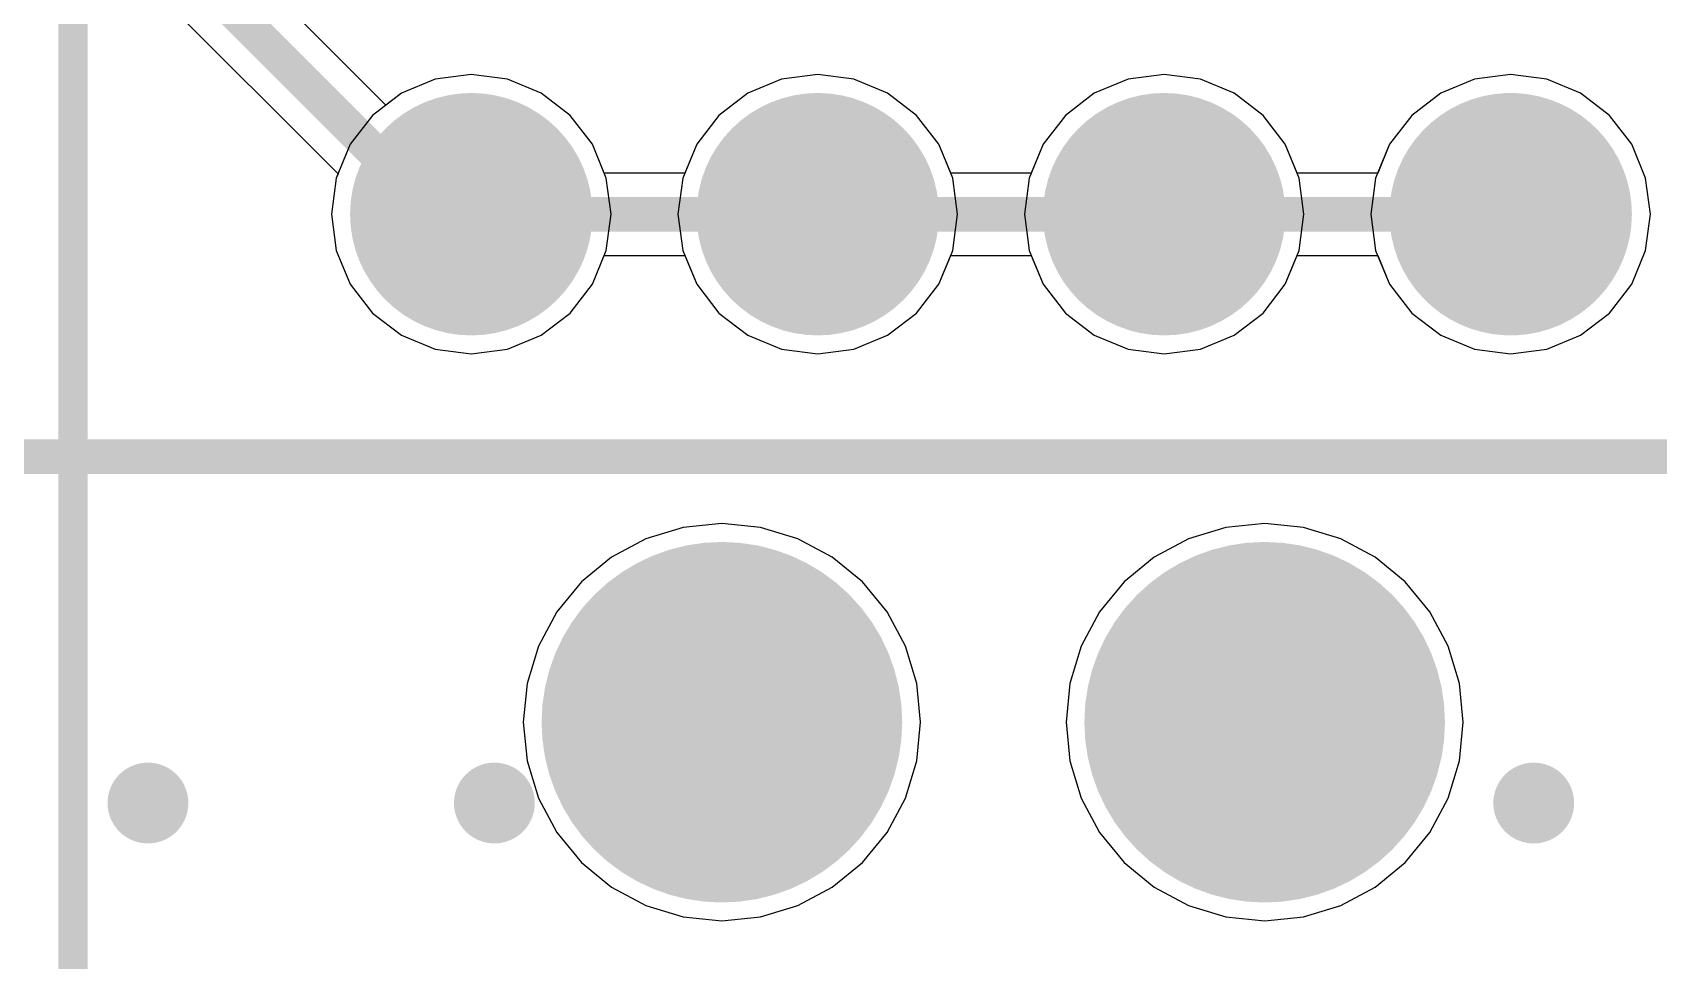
# Model space of a CAD drawing. Header units: millimetres. Extents: x 59 to 152, y 30 to 146.
# Drawn here: x 79 to 93.08, y 42.64 to 50.67 of the extents above; entities that cross this region are included whole.
import ezdxf

# ---------------------------------------------------------------- set-up
doc = ezdxf.new("R2010")
doc.units = ezdxf.units.MM
for name, color, linetype in [('BottomLayer', 5, 'Continuous'), ('BottomSolder', 6, 'Continuous'), ('MultiLayer', 9, 'Continuous'), ('PadHoleLayer', 156, 'Continuous'), ('TopLayer', 1, 'Continuous'), ('TopOverlay', 2, 'Continuous'), ('TopSolder', 216, 'Continuous'), ('ViaHoleLayer', 16, 'Continuous')]:
    doc.layers.add(name, color=color, linetype=linetype)

# ---------------------------------------------------------------- blocks, each defined once
blk = doc.blocks.new('M_____F___8_325')
at = {"layer": 'BottomLayer'}
for points, const_width in [([(-5.00000016, -2.99999908, 1), (-4.00000216, -2.99999908, 1)], 1.00000054), ([(-1.99999854, -2.99999908, 1), (-1.00000054, -2.99999908, 1)], 1.00000054), ([(1.00000054, -2.99999908, 1), (1.99999854, -2.99999908, 1)], 1.00000054), ([(3.99999962, -2.99999654, 1), (4.999997619999999, -2.99999654, 1)], 1.00000054), ([(-3.08574948, -7.400000439999999, 1), (-1.57425136, -7.400000439999999, 1)], 1.51149812), ([(1.61425128, -7.400000439999999, 1), (3.1257494, -7.400000439999999, 1)], 1.51149812)]:
    blk.add_lwpolyline(points, format="xyb", close=True, dxfattribs=dict(at, const_width=const_width))
at = {"layer": 'BottomSolder'}
for points, const_width in [([(-5.02500138, -2.99999908, 1), (-3.97500094, -2.99999908, 1)], 1.05000044), ([(-2.02499976, -2.99999908, 1), (-0.9749993199999999, -2.99999908, 1)], 1.05000044), ([(0.9749993199999999, -2.99999908, 1), (2.02499976, -2.99999908, 1)], 1.05000044), ([(3.9749984, -2.99999654, 1), (5.024998839999999, -2.99999654, 1)], 1.05000044), ([(-3.1107507, -7.400000439999999, 1), (-1.54925014, -7.400000439999999, 1)], 1.56149802), ([(1.58925006, -7.400000439999999, 1), (3.15075062, -7.400000439999999, 1)], 1.56149802)]:
    blk.add_lwpolyline(points, format="xyb", close=True, dxfattribs=dict(at, const_width=const_width))
at = {"layer": 'MultiLayer'}
for points, const_width in [([(-5.00000016, -2.99999908, 1), (-4.00000216, -2.99999908, 1)], 1.00000054), ([(-1.99999854, -2.99999908, 1), (-1.00000054, -2.99999908, 1)], 1.00000054), ([(1.00000054, -2.99999908, 1), (1.99999854, -2.99999908, 1)], 1.00000054), ([(3.99999962, -2.99999654, 1), (4.999997619999999, -2.99999654, 1)], 1.00000054), ([(-3.08574948, -7.400000439999999, 1), (-1.57425136, -7.400000439999999, 1)], 1.51149812), ([(1.61425128, -7.400000439999999, 1), (3.1257494, -7.400000439999999, 1)], 1.51149812)]:
    blk.add_lwpolyline(points, format="xyb", close=True, dxfattribs=dict(at, const_width=const_width))
at = {"layer": 'PadHoleLayer'}
for points, const_width in [([(-4.90000036, -2.99999908, 1), (-4.10000196, -2.99999908, 1)], 0.7999984), ([(-1.89999874, -2.99999908, 1), (-1.10000034, -2.99999908, 1)], 0.7999984), ([(1.10000034, -2.99999908, 1), (1.89999874, -2.99999908, 1)], 0.7999984), ([(4.09999942, -2.99999654, 1), (4.899997819999999, -2.99999654, 1)], 0.7999984), ([(-3.08574948, -7.400000439999999, 1), (-1.57425136, -7.400000439999999, 1)], 1.51149812), ([(1.61425128, -7.400000439999999, 1), (3.1257494, -7.400000439999999, 1)], 1.51149812)]:
    blk.add_lwpolyline(points, format="xyb", close=True, dxfattribs=dict(at, const_width=const_width))
at = {"layer": 'TopLayer'}
for points, const_width in [([(-5.00000016, -2.99999908, 1), (-4.00000216, -2.99999908, 1)], 1.00000054), ([(-1.99999854, -2.99999908, 1), (-1.00000054, -2.99999908, 1)], 1.00000054), ([(1.00000054, -2.99999908, 1), (1.99999854, -2.99999908, 1)], 1.00000054), ([(3.99999962, -2.99999654, 1), (4.999997619999999, -2.99999654, 1)], 1.00000054), ([(-3.08574948, -7.400000439999999, 1), (-1.57425136, -7.400000439999999, 1)], 1.51149812), ([(1.61425128, -7.400000439999999, 1), (3.1257494, -7.400000439999999, 1)], 1.51149812)]:
    blk.add_lwpolyline(points, format="xyb", close=True, dxfattribs=dict(at, const_width=const_width))
at = {"layer": 'TopOverlay', "const_width": 0.254}
for points in [[(-7.94999934, -11.99999886), (-7.94999934, 1.64999924)], [(-4.55000106, -2.94999918), (-4.50000116, -2.99999908)], [(-2.33000042, -7.400000439999999), (-2.33000042, -6.379999939999999)], [(-2.3400004, -7.410000419999999), (-2.33000042, -7.400000439999999)]]:
    blk.add_lwpolyline(points, dxfattribs=at)
at = {"layer": 'TopOverlay', "const_width": 0.127}
for points in [[(-4.61350106, -2.94999918, 1), (-4.48650106, -2.94999918, 1)], [(-4.56350116, -2.99999908, 1), (-4.43650116, -2.99999908, 1)], [(-2.39350042, -6.379999939999999, 1), (-2.26650042, -6.379999939999999, 1)], [(-2.4035004, -7.410000419999999, 1), (-2.2765004, -7.410000419999999, 1)], [(-2.39350042, -7.400000439999999, 1), (-2.26650042, -7.400000439999999, 1)], [(-2.39350042, -7.400000439999999, 1), (-2.26650042, -7.400000439999999, 1)]]:
    blk.add_lwpolyline(points, format="xyb", close=True, dxfattribs=at)
at = {"layer": 'TopSolder'}
for points, const_width in [([(-5.02500138, -2.99999908, 1), (-3.97500094, -2.99999908, 1)], 1.05000044), ([(-2.02499976, -2.99999908, 1), (-0.9749993199999999, -2.99999908, 1)], 1.05000044), ([(0.9749993199999999, -2.99999908, 1), (2.02499976, -2.99999908, 1)], 1.05000044), ([(3.9749984, -2.99999654, 1), (5.024998839999999, -2.99999654, 1)], 1.05000044), ([(-3.1107507, -7.400000439999999, 1), (-1.54925014, -7.400000439999999, 1)], 1.56149802), ([(1.58925006, -7.400000439999999, 1), (3.15075062, -7.400000439999999, 1)], 1.56149802)]:
    blk.add_lwpolyline(points, format="xyb", close=True, dxfattribs=dict(at, const_width=const_width))

msp = doc.modelspace()

# ---------------------------------------------------------------- linework, layer by layer
at = {"layer": 'BottomLayer'}
for p, q in [((82.05995779999999, 50.04471576), (79.75685852, 52.34781504)), ((79.14766492, 51.94766344), (81.64587429999999, 49.44945406)), ((82.48673622, 50.26911459999999), (82.19482164, 50.14820044)), ((82.7999995, 50.31035658), (82.48673622, 50.26911459999999)), ((83.11326278, 50.26911459999999), (82.7999995, 50.31035658)), ((83.40517736, 50.14820044), (83.11326278, 50.26911459999999)), ((85.48673783999999, 50.26911459999999), (85.19482325999999, 50.14820044)), ((85.80000111999999, 50.31035658), (85.48673783999999, 50.26911459999999)), ((86.11326439999999, 50.26911459999999), (85.80000111999999, 50.31035658)), ((86.40517897999999, 50.14820044), (86.11326439999999, 50.26911459999999)), ((88.48673692, 50.26911459999999), (88.19482234, 50.14820044)), ((88.8000002, 50.31035658), (88.48673692, 50.26911459999999)), ((89.11326348, 50.26911459999999), (88.8000002, 50.31035658)), ((89.40517806, 50.14820044), (89.11326348, 50.26911459999999)), ((91.486736, 50.26911714), (91.19482142, 50.14820298)), ((91.79999928, 50.31035911999999), (91.486736, 50.26911714)), ((92.11326256, 50.26911714), (91.79999928, 50.31035911999999)), ((92.40517713999999, 50.14820298), (92.11326256, 50.26911714)), ((82.19482164, 50.14820044), (82.05995779999999, 50.04471576)), ((83.65584996, 49.95585132), (83.40517736, 50.14820044)), ((85.19482325999999, 50.14820044), (84.94415065999999, 49.95585132)), ((86.65585157999999, 49.95585132), (86.40517897999999, 50.14820044)), ((88.19482234, 50.14820044), (87.94414974, 49.95585132)), ((89.65585066, 49.95585132), (89.40517806, 50.14820044)), ((91.19482142, 50.14820298), (90.94414882, 49.95585386)), ((92.65584974, 49.95585386), (92.40517713999999, 50.14820298)), ((83.84819908, 49.70517872), (83.65584996, 49.95585132)), ((84.94415065999999, 49.95585132), (84.75180153999999, 49.70517872)), ((86.84820069999999, 49.70517872), (86.65585157999999, 49.95585132)), ((87.94414974, 49.95585132), (87.75180062, 49.70517872)), ((89.84819978, 49.70517872), (89.65585066, 49.95585132)), ((90.94414882, 49.95585386), (90.75179969999999, 49.70518126)), ((92.84819886, 49.70518126), (92.65584974, 49.95585386)), ((83.95105638, 49.45685816), (83.84819908, 49.70517872)), ((84.75180153999999, 49.70517872), (84.64894423999999, 49.45685816)), ((86.95105799999999, 49.45685816), (86.84820069999999, 49.70517872)), ((87.75180062, 49.70517872), (87.64894332, 49.45685816)), ((89.95105708, 49.45685816), (89.84819978, 49.70517872)), ((90.75179969999999, 49.70518126), (90.6489424, 49.45685816)), ((92.96911302, 49.41326668), (92.84819886, 49.70518126)), ((81.64587429999999, 49.44945406), (81.63088576, 49.41326414)), ((84.64894423999999, 49.45685816), (83.95105638, 49.45685816)), ((87.64894332, 49.45685816), (86.95105799999999, 49.45685816)), ((90.6489424, 49.45685816), (89.95105708, 49.45685816)), ((81.63088576, 49.41326414), (81.58964377999999, 49.10000085999999)), ((93.01035499999999, 49.1000034), (92.96911302, 49.41326668)), ((81.58964377999999, 49.10000085999999), (81.63088576, 48.78673758)), ((92.96911302, 48.78674012), (93.01035499999999, 49.1000034)), ((81.63088576, 48.78673758), (81.75179992, 48.494823)), ((83.84819908, 48.494823), (83.95105638, 48.74314356)), ((83.95105638, 48.74314356), (84.64894423999999, 48.74314356)), ((84.64894423999999, 48.74314356), (84.75180153999999, 48.494823)), ((86.84820069999999, 48.494823), (86.95105799999999, 48.74314356)), ((86.95105799999999, 48.74314356), (87.64894332, 48.74314356)), ((87.64894332, 48.74314356), (87.75180062, 48.494823)), ((89.84819978, 48.494823), (89.95105708, 48.74314356)), ((89.95105708, 48.74314356), (90.64894493999999, 48.74314356)), ((90.64894493999999, 48.74314356), (90.75179969999999, 48.49482554)), ((92.84819886, 48.49482554), (92.96911302, 48.78674012)), ((81.75179992, 48.494823), (81.94414904, 48.2441504)), ((83.65584996, 48.2441504), (83.84819908, 48.494823)), ((84.75180153999999, 48.494823), (84.94415065999999, 48.2441504)), ((86.65585157999999, 48.2441504), (86.84820069999999, 48.494823)), ((87.75180062, 48.494823), (87.94414974, 48.2441504)), ((89.65585066, 48.2441504), (89.84819978, 48.494823)), ((90.75179969999999, 48.49482554), (90.94414882, 48.24415294)), ((92.65584974, 48.24415294), (92.84819886, 48.49482554)), ((81.94414904, 48.2441504), (82.19482164, 48.05180128)), ((83.40517736, 48.05180128), (83.65584996, 48.2441504)), ((84.94415065999999, 48.2441504), (85.19482325999999, 48.05180128)), ((86.40517897999999, 48.05180128), (86.65585157999999, 48.2441504)), ((87.94414974, 48.2441504), (88.19482234, 48.05180128)), ((89.40517806, 48.05180128), (89.65585066, 48.2441504)), ((90.94414882, 48.24415294), (91.19482142, 48.05180382)), ((92.40517713999999, 48.05180382), (92.65584974, 48.24415294)), ((82.19482164, 48.05180128), (82.48673622, 47.93088711999999)), ((83.11326278, 47.93088711999999), (83.40517736, 48.05180128)), ((85.19482325999999, 48.05180128), (85.48673783999999, 47.93088711999999)), ((86.11326439999999, 47.93088711999999), (86.40517897999999, 48.05180128)), ((88.19482234, 48.05180128), (88.48673692, 47.93088711999999)), ((89.11326348, 47.93088711999999), (89.40517806, 48.05180128)), ((91.19482142, 48.05180382), (91.486736, 47.93088966)), ((92.11326256, 47.93088966), (92.40517713999999, 48.05180382)), ((82.48673622, 47.93088711999999), (82.7999995, 47.88964514)), ((82.7999995, 47.88964514), (83.11326278, 47.93088711999999)), ((85.48673783999999, 47.93088711999999), (85.80000111999999, 47.88964514)), ((85.80000111999999, 47.88964514), (86.11326439999999, 47.93088711999999)), ((88.48673692, 47.93088711999999), (88.8000002, 47.88964514)), ((88.8000002, 47.88964514), (89.11326348, 47.93088711999999)), ((91.486736, 47.93088966), (91.79999928, 47.88964768)), ((91.79999928, 47.88964768), (92.11326256, 47.93088966)), ((84.6344891, 46.38673222), (84.31186846, 46.28886856)), ((84.97000023999999, 46.41977762), (84.6344891, 46.38673222)), ((85.30551138, 46.38673222), (84.97000023999999, 46.41977762)), ((85.62813202, 46.28886856), (85.30551138, 46.38673222)), ((89.33448985999999, 46.38673222), (89.01186922, 46.28886856)), ((89.670001, 46.41977762), (89.33448985999999, 46.38673222)), ((90.00551214, 46.38673222), (89.670001, 46.41977762)), ((90.32813277999999, 46.28886856), (90.00551214, 46.38673222)), ((84.31186846, 46.28886856), (84.01454367999999, 46.1299433)), ((85.92545679999999, 46.1299433), (85.62813202, 46.28886856)), ((89.01186922, 46.28886856), (88.71454444, 46.1299433)), ((90.62545756, 46.1299433), (90.32813277999999, 46.28886856)), ((84.01454367999999, 46.1299433), (83.7539346, 45.91606514)), ((86.18606588, 45.91606514), (85.92545679999999, 46.1299433)), ((88.71454444, 46.1299433), (88.45393535999999, 45.91606514)), ((90.88606664, 45.91606514), (90.62545756, 46.1299433)), ((83.7539346, 45.91606514), (83.54005644, 45.65545606)), ((86.39994404, 45.65545606), (86.18606588, 45.91606514)), ((88.45393535999999, 45.91606514), (88.2400572, 45.65545606)), ((91.09994479999999, 45.65545606), (90.88606664, 45.91606514)), ((83.54005644, 45.65545606), (83.38113118, 45.35813127999999)), ((86.5588693, 45.35813127999999), (86.39994404, 45.65545606)), ((88.2400572, 45.65545606), (88.08113193999999, 45.35813127999999)), ((91.25887005999999, 45.35813127999999), (91.09994479999999, 45.65545606)), ((83.38113118, 45.35813127999999), (83.28326752, 45.03551064)), ((86.65673296, 45.03551064), (86.5588693, 45.35813127999999)), ((88.08113193999999, 45.35813127999999), (87.98326827999999, 45.03551064)), ((91.35673372, 45.03551064), (91.25887005999999, 45.35813127999999)), ((83.28326752, 45.03551064), (83.25022211999999, 44.6999995)), ((86.68977835999999, 44.6999995), (86.65673296, 45.03551064)), ((87.98326827999999, 45.03551064), (87.95022288, 44.6999995)), ((91.38977912, 44.6999995), (91.35673372, 45.03551064)), ((83.25022211999999, 44.6999995), (83.28326752, 44.36448836)), ((86.65673296, 44.36448836), (86.68977835999999, 44.6999995)), ((87.95022288, 44.6999995), (87.98326827999999, 44.36448836)), ((91.35673372, 44.36448836), (91.38977912, 44.6999995)), ((83.28326752, 44.36448836), (83.38113118, 44.04186772)), ((86.5588693, 44.04186772), (86.65673296, 44.36448836)), ((87.98326827999999, 44.36448836), (88.08113193999999, 44.04186772)), ((91.25887005999999, 44.04186772), (91.35673372, 44.36448836)), ((83.38113118, 44.04186772), (83.54005644, 43.74454294)), ((86.39994404, 43.74454294), (86.5588693, 44.04186772)), ((88.08113193999999, 44.04186772), (88.2400572, 43.74454294)), ((91.09994479999999, 43.74454294), (91.25887005999999, 44.04186772)), ((83.54005644, 43.74454294), (83.7539346, 43.48393386)), ((86.18606588, 43.48393386), (86.39994404, 43.74454294)), ((88.2400572, 43.74454294), (88.45393535999999, 43.48393386)), ((90.88606664, 43.48393386), (91.09994479999999, 43.74454294)), ((83.7539346, 43.48393386), (84.01454367999999, 43.2700557)), ((85.92545679999999, 43.2700557), (86.18606588, 43.48393386)), ((88.45393535999999, 43.48393386), (88.71454444, 43.2700557)), ((90.62545756, 43.2700557), (90.88606664, 43.48393386)), ((84.01454367999999, 43.2700557), (84.31186846, 43.11113044)), ((85.62813202, 43.11113044), (85.92545679999999, 43.2700557)), ((88.71454444, 43.2700557), (89.01186922, 43.11113044)), ((90.32813277999999, 43.11113044), (90.62545756, 43.2700557)), ((84.31186846, 43.11113044), (84.6344891, 43.01326678)), ((85.30551138, 43.01326678), (85.62813202, 43.11113044)), ((89.01186922, 43.11113044), (89.33448985999999, 43.01326678)), ((90.00551214, 43.01326678), (90.32813277999999, 43.11113044)), ((84.6344891, 43.01326678), (84.97000023999999, 42.98022138)), ((84.97000023999999, 42.98022138), (85.30551138, 43.01326678)), ((89.33448985999999, 43.01326678), (89.670001, 42.98022138)), ((89.670001, 42.98022138), (90.00551214, 43.01326678))]:
    msp.add_line(p, q, dxfattribs=at)
at = {"layer": 'BottomLayer', "const_width": 0.2999994}
for points in [[(79.40000122, 52.19999974), (82.5000001, 49.10000085999999)], [(82.5000001, 49.10000085999999), (82.7999995, 49.10000085999999)], [(82.7999995, 49.10000085999999), (85.80000111999999, 49.10000085999999)], [(85.80000111999999, 49.10000085999999), (88.8000002, 49.10000085999999)], [(88.8000002, 49.10000085999999), (91.79999674, 49.10000085999999)], [(91.79999674, 49.10000085999999), (91.79999928, 49.1000034)], [(71.59999904, 46.99999998), (93.99999996, 46.99999998)]]:
    msp.add_lwpolyline(points, dxfattribs=at)
at = {"layer": 'BottomLayer'}
for points, const_width in [([(82.42500152, 49.10000085999999, 1), (82.57499868, 49.10000085999999, 1)], 0.1499997), ([(82.42500152, 49.10000085999999, 1), (82.57499868, 49.10000085999999, 1)], 0.1499997), ([(82.72500092, 49.10000085999999, 1), (82.87499808, 49.10000085999999, 1)], 0.1499997), ([(82.72500092, 49.10000085999999, 1), (82.87499808, 49.10000085999999, 1)], 0.1499997), ([(85.72500253999999, 49.10000085999999, 1), (85.87499969999999, 49.10000085999999, 1)], 0.1499997), ([(85.72500253999999, 49.10000085999999, 1), (85.87499969999999, 49.10000085999999, 1)], 0.1499997), ([(88.72500162, 49.10000085999999, 1), (88.87499878, 49.10000085999999, 1)], 0.1499997), ([(88.72500162, 49.10000085999999, 1), (88.87499878, 49.10000085999999, 1)], 0.1499997), ([(91.72499816, 49.10000085999999, 1), (91.87499532, 49.10000085999999, 1)], 0.1499997), ([(91.72499816, 49.10000085999999, 1), (91.87499532, 49.10000085999999, 1)], 0.1499997), ([(91.7250007, 49.1000034, 1), (91.87499786, 49.1000034, 1)], 0.1499997), ([(79.84997745999999, 43.9999882, 1), (80.14997686, 43.9999882, 1)], 0.2999994), ([(82.84997654, 43.9999882, 1), (83.14997593999999, 43.9999882, 1)], 0.2999994), ([(91.84997378, 43.9999882, 1), (92.14997317999999, 43.9999882, 1)], 0.2999994)]:
    msp.add_lwpolyline(points, format="xyb", close=True, dxfattribs=dict(at, const_width=const_width))
at = {"layer": 'BottomSolder', "const_width": 0.3499993}
for points in [[(79.82497878, 43.9999882, 1), (80.17497553999999, 43.9999882, 1)], [(82.82497785999999, 43.9999882, 1), (83.17497462, 43.9999882, 1)], [(91.82497509999999, 43.9999882, 1), (92.17497186, 43.9999882, 1)]]:
    msp.add_lwpolyline(points, format="xyb", close=True, dxfattribs=at)
at = {"layer": 'MultiLayer', "const_width": 0.2999994}
for points in [[(79.84997745999999, 43.9999882, 1), (80.14997686, 43.9999882, 1)], [(82.84997654, 43.9999882, 1), (83.14997593999999, 43.9999882, 1)], [(91.84997378, 43.9999882, 1), (92.14997317999999, 43.9999882, 1)]]:
    msp.add_lwpolyline(points, format="xyb", close=True, dxfattribs=at)
at = {"layer": 'TopLayer'}
for p, q in [((82.48673622, 50.26911459999999), (82.19482164, 50.14820044)), ((82.7999995, 50.31035658), (82.48673622, 50.26911459999999)), ((83.11326278, 50.26911459999999), (82.7999995, 50.31035658)), ((83.40517736, 50.14820044), (83.11326278, 50.26911459999999)), ((85.48673783999999, 50.26911459999999), (85.19482325999999, 50.14820044)), ((85.80000111999999, 50.31035658), (85.48673783999999, 50.26911459999999)), ((86.11326439999999, 50.26911459999999), (85.80000111999999, 50.31035658)), ((86.40517897999999, 50.14820044), (86.11326439999999, 50.26911459999999)), ((88.48673692, 50.26911459999999), (88.19482234, 50.14820044)), ((88.8000002, 50.31035658), (88.48673692, 50.26911459999999)), ((89.11326348, 50.26911459999999), (88.8000002, 50.31035658)), ((89.40517806, 50.14820044), (89.11326348, 50.26911459999999)), ((91.486736, 50.26911714), (91.19482142, 50.14820298)), ((91.79999928, 50.31035911999999), (91.486736, 50.26911714)), ((92.11326256, 50.26911714), (91.79999928, 50.31035911999999)), ((92.40517713999999, 50.14820298), (92.11326256, 50.26911714)), ((82.19482164, 50.14820044), (81.94414904, 49.95585132)), ((83.65584996, 49.95585132), (83.40517736, 50.14820044)), ((85.19482325999999, 50.14820044), (84.94415065999999, 49.95585132)), ((86.65585157999999, 49.95585132), (86.40517897999999, 50.14820044)), ((88.19482234, 50.14820044), (87.94414974, 49.95585132)), ((89.65585066, 49.95585132), (89.40517806, 50.14820044)), ((91.19482142, 50.14820298), (90.94414882, 49.95585386)), ((92.65584974, 49.95585386), (92.40517713999999, 50.14820298)), ((81.94414904, 49.95585132), (81.75179992, 49.70517872)), ((83.84819908, 49.70517872), (83.65584996, 49.95585132)), ((84.94415065999999, 49.95585132), (84.75180153999999, 49.70517872)), ((86.84820069999999, 49.70517872), (86.65585157999999, 49.95585132)), ((87.94414974, 49.95585132), (87.75180062, 49.70517872)), ((89.84819978, 49.70517872), (89.65585066, 49.95585132)), ((90.94414882, 49.95585386), (90.75179969999999, 49.70518126)), ((92.84819886, 49.70518126), (92.65584974, 49.95585386)), ((81.75179992, 49.70517872), (81.63088576, 49.41326414)), ((83.96911324, 49.41326414), (83.84819908, 49.70517872)), ((84.75180153999999, 49.70517872), (84.63088737999999, 49.41326414)), ((86.96911485999999, 49.41326414), (86.84820069999999, 49.70517872)), ((87.75180062, 49.70517872), (87.63088646, 49.41326414)), ((89.96911394, 49.41326414), (89.84819978, 49.70517872)), ((90.75179969999999, 49.70518126), (90.63088554, 49.41326668)), ((92.96911302, 49.41326668), (92.84819886, 49.70518126)), ((81.63088576, 49.41326414), (81.58964377999999, 49.10000085999999)), ((84.01035522, 49.10000085999999), (83.96911324, 49.41326414)), ((84.63088737999999, 49.41326414), (84.5896454, 49.10000085999999)), ((87.01035684, 49.10000085999999), (86.96911485999999, 49.41326414)), ((87.63088646, 49.41326414), (87.58964447999999, 49.10000085999999)), ((90.01035592, 49.10000085999999), (89.96911394, 49.41326414)), ((90.63088554, 49.41326668), (90.58964356, 49.1000034)), ((93.01035499999999, 49.1000034), (92.96911302, 49.41326668)), ((81.58964377999999, 49.10000085999999), (81.63088576, 48.78673758)), ((83.96911324, 48.78673758), (84.01035522, 49.10000085999999)), ((84.5896454, 49.10000085999999), (84.63088737999999, 48.78673758)), ((86.96911485999999, 48.78673758), (87.01035684, 49.10000085999999)), ((87.58964447999999, 49.10000085999999), (87.63088646, 48.78673758)), ((89.96911394, 48.78673758), (90.01035592, 49.10000085999999)), ((90.58964356, 49.1000034), (90.63088554, 48.78674012)), ((92.96911302, 48.78674012), (93.01035499999999, 49.1000034)), ((81.63088576, 48.78673758), (81.75179992, 48.494823)), ((83.84819908, 48.494823), (83.96911324, 48.78673758)), ((84.63088737999999, 48.78673758), (84.75180153999999, 48.494823)), ((86.84820069999999, 48.494823), (86.96911485999999, 48.78673758)), ((87.63088646, 48.78673758), (87.75180062, 48.494823)), ((89.84819978, 48.494823), (89.96911394, 48.78673758)), ((90.63088554, 48.78674012), (90.75179969999999, 48.49482554)), ((92.84819886, 48.49482554), (92.96911302, 48.78674012)), ((81.75179992, 48.494823), (81.94414904, 48.2441504)), ((83.65584996, 48.2441504), (83.84819908, 48.494823)), ((84.75180153999999, 48.494823), (84.94415065999999, 48.2441504)), ((86.65585157999999, 48.2441504), (86.84820069999999, 48.494823)), ((87.75180062, 48.494823), (87.94414974, 48.2441504)), ((89.65585066, 48.2441504), (89.84819978, 48.494823)), ((90.75179969999999, 48.49482554), (90.94414882, 48.24415294)), ((92.65584974, 48.24415294), (92.84819886, 48.49482554)), ((81.94414904, 48.2441504), (82.19482164, 48.05180128)), ((83.40517736, 48.05180128), (83.65584996, 48.2441504)), ((84.94415065999999, 48.2441504), (85.19482325999999, 48.05180128)), ((86.40517897999999, 48.05180128), (86.65585157999999, 48.2441504)), ((87.94414974, 48.2441504), (88.19482234, 48.05180128)), ((89.40517806, 48.05180128), (89.65585066, 48.2441504)), ((90.94414882, 48.24415294), (91.19482142, 48.05180382)), ((92.40517713999999, 48.05180382), (92.65584974, 48.24415294)), ((82.19482164, 48.05180128), (82.48673622, 47.93088711999999)), ((83.11326278, 47.93088711999999), (83.40517736, 48.05180128)), ((85.19482325999999, 48.05180128), (85.48673783999999, 47.93088711999999)), ((86.11326439999999, 47.93088711999999), (86.40517897999999, 48.05180128)), ((88.19482234, 48.05180128), (88.48673692, 47.93088711999999)), ((89.11326348, 47.93088711999999), (89.40517806, 48.05180128)), ((91.19482142, 48.05180382), (91.486736, 47.93088966)), ((92.11326256, 47.93088966), (92.40517713999999, 48.05180382)), ((82.48673622, 47.93088711999999), (82.7999995, 47.88964514)), ((82.7999995, 47.88964514), (83.11326278, 47.93088711999999)), ((85.48673783999999, 47.93088711999999), (85.80000111999999, 47.88964514)), ((85.80000111999999, 47.88964514), (86.11326439999999, 47.93088711999999)), ((88.48673692, 47.93088711999999), (88.8000002, 47.88964514)), ((88.8000002, 47.88964514), (89.11326348, 47.93088711999999)), ((91.486736, 47.93088966), (91.79999928, 47.88964768)), ((91.79999928, 47.88964768), (92.11326256, 47.93088966)), ((84.6344891, 46.38673222), (84.31186846, 46.28886856)), ((84.97000023999999, 46.41977762), (84.6344891, 46.38673222)), ((85.30551138, 46.38673222), (84.97000023999999, 46.41977762)), ((85.62813202, 46.28886856), (85.30551138, 46.38673222)), ((89.33448985999999, 46.38673222), (89.01186922, 46.28886856)), ((89.670001, 46.41977762), (89.33448985999999, 46.38673222)), ((90.00551214, 46.38673222), (89.670001, 46.41977762)), ((90.32813277999999, 46.28886856), (90.00551214, 46.38673222)), ((84.31186846, 46.28886856), (84.01454367999999, 46.1299433)), ((85.92545679999999, 46.1299433), (85.62813202, 46.28886856)), ((89.01186922, 46.28886856), (88.71454444, 46.1299433)), ((90.62545756, 46.1299433), (90.32813277999999, 46.28886856)), ((84.01454367999999, 46.1299433), (83.7539346, 45.91606514)), ((86.18606588, 45.91606514), (85.92545679999999, 46.1299433)), ((88.71454444, 46.1299433), (88.45393535999999, 45.91606514)), ((90.88606664, 45.91606514), (90.62545756, 46.1299433)), ((83.7539346, 45.91606514), (83.54005644, 45.65545606)), ((86.39994404, 45.65545606), (86.18606588, 45.91606514)), ((88.45393535999999, 45.91606514), (88.2400572, 45.65545606)), ((91.09994479999999, 45.65545606), (90.88606664, 45.91606514)), ((83.54005644, 45.65545606), (83.38113118, 45.35813127999999)), ((86.5588693, 45.35813127999999), (86.39994404, 45.65545606)), ((88.2400572, 45.65545606), (88.08113193999999, 45.35813127999999)), ((91.25887005999999, 45.35813127999999), (91.09994479999999, 45.65545606)), ((83.38113118, 45.35813127999999), (83.28326752, 45.03551064)), ((86.65673296, 45.03551064), (86.5588693, 45.35813127999999)), ((88.08113193999999, 45.35813127999999), (87.98326827999999, 45.03551064)), ((91.35673372, 45.03551064), (91.25887005999999, 45.35813127999999)), ((83.28326752, 45.03551064), (83.25022211999999, 44.6999995)), ((86.68977835999999, 44.6999995), (86.65673296, 45.03551064)), ((87.98326827999999, 45.03551064), (87.95022288, 44.6999995)), ((91.38977912, 44.6999995), (91.35673372, 45.03551064)), ((83.25022211999999, 44.6999995), (83.28326752, 44.36448836)), ((86.65673296, 44.36448836), (86.68977835999999, 44.6999995)), ((87.95022288, 44.6999995), (87.98326827999999, 44.36448836)), ((91.35673372, 44.36448836), (91.38977912, 44.6999995)), ((83.28326752, 44.36448836), (83.38113118, 44.04186772)), ((86.5588693, 44.04186772), (86.65673296, 44.36448836)), ((87.98326827999999, 44.36448836), (88.08113193999999, 44.04186772)), ((91.25887005999999, 44.04186772), (91.35673372, 44.36448836)), ((83.38113118, 44.04186772), (83.54005644, 43.74454294)), ((86.39994404, 43.74454294), (86.5588693, 44.04186772)), ((88.08113193999999, 44.04186772), (88.2400572, 43.74454294)), ((91.09994479999999, 43.74454294), (91.25887005999999, 44.04186772)), ((83.54005644, 43.74454294), (83.7539346, 43.48393386)), ((86.18606588, 43.48393386), (86.39994404, 43.74454294)), ((88.2400572, 43.74454294), (88.45393535999999, 43.48393386)), ((90.88606664, 43.48393386), (91.09994479999999, 43.74454294)), ((83.7539346, 43.48393386), (84.01454367999999, 43.2700557)), ((85.92545679999999, 43.2700557), (86.18606588, 43.48393386)), ((88.45393535999999, 43.48393386), (88.71454444, 43.2700557)), ((90.62545756, 43.2700557), (90.88606664, 43.48393386)), ((84.01454367999999, 43.2700557), (84.31186846, 43.11113044)), ((85.62813202, 43.11113044), (85.92545679999999, 43.2700557)), ((88.71454444, 43.2700557), (89.01186922, 43.11113044)), ((90.32813277999999, 43.11113044), (90.62545756, 43.2700557)), ((84.31186846, 43.11113044), (84.6344891, 43.01326678)), ((85.30551138, 43.01326678), (85.62813202, 43.11113044)), ((89.01186922, 43.11113044), (89.33448985999999, 43.01326678)), ((90.00551214, 43.01326678), (90.32813277999999, 43.11113044)), ((84.6344891, 43.01326678), (84.97000023999999, 42.98022138)), ((84.97000023999999, 42.98022138), (85.30551138, 43.01326678)), ((89.33448985999999, 43.01326678), (89.670001, 42.98022138)), ((89.670001, 42.98022138), (90.00551214, 43.01326678))]:
    msp.add_line(p, q, dxfattribs=at)
at = {"layer": 'TopLayer', "const_width": 0.2999994}
for points in [[(79.84997745999999, 43.9999882, 1), (80.14997686, 43.9999882, 1)], [(82.84997654, 43.9999882, 1), (83.14997593999999, 43.9999882, 1)], [(91.84997378, 43.9999882, 1), (92.14997317999999, 43.9999882, 1)]]:
    msp.add_lwpolyline(points, format="xyb", close=True, dxfattribs=at)
at = {"layer": 'TopSolder', "const_width": 0.3499993}
for points in [[(79.82497878, 43.9999882, 1), (80.17497553999999, 43.9999882, 1)], [(82.82497785999999, 43.9999882, 1), (83.17497462, 43.9999882, 1)], [(91.82497509999999, 43.9999882, 1), (92.17497186, 43.9999882, 1)]]:
    msp.add_lwpolyline(points, format="xyb", close=True, dxfattribs=at)
at = {"layer": 'ViaHoleLayer', "const_width": 0.1499997}
for points in [[(79.92497858, 43.9999882, 1), (80.07497574, 43.9999882, 1)], [(82.92497766, 43.9999882, 1), (83.07497482, 43.9999882, 1)], [(91.9249749, 43.9999882, 1), (92.07497206, 43.9999882, 1)]]:
    msp.add_lwpolyline(points, format="xyb", close=True, dxfattribs=at)

# ---------------------------------------------------------------- block references
at = {"rotation": 360}
msp.add_blockref('M_____F___8_325', (87.30000066, 52.09999994), dxfattribs=at)

doc.saveas('drawing.dxf')
